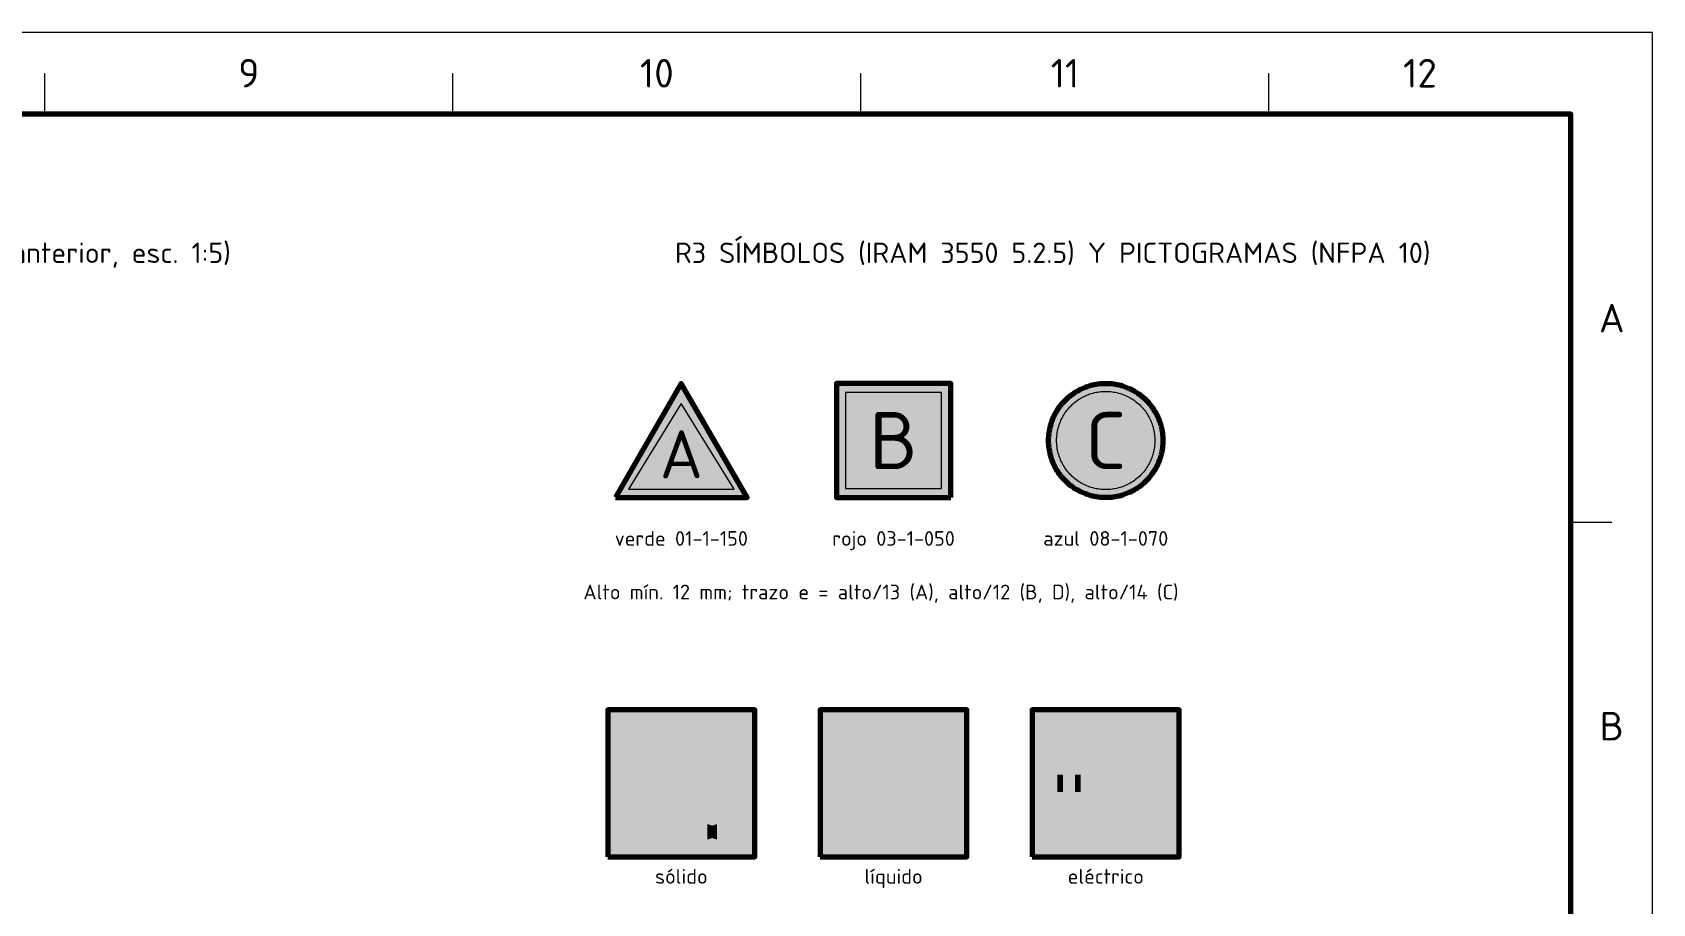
# Model space of a CAD drawing. Header units: millimetres. Extents: x 0 to 2208, y 0 to 420.
# Drawn here: x 2009.5 to 2208, y 313.3 to 420 of the extents above; entities that cross this region are included whole.
import ezdxf
from ezdxf.enums import TextEntityAlignment as Align

# ---------------------------------------------------------------- set-up
doc = ezdxf.new("R2010")
doc.units = ezdxf.units.MM
for name, color, linetype, lineweight in [('01-VISIBLE', 7, 'CONTINUOUS', 70), ('06-TEXTO', 7, 'CONTINUOUS', 25), ('07-RECUADRO', 7, 'CONTINUOUS', 70), ('08-FINA', 5, 'CONTINUOUS', 18), ('13-GRAFICA', 30, 'CONTINUOUS', 18)]:
    doc.layers.add(name, color=color, linetype=linetype, lineweight=lineweight)
doc.styles.add('ISO3098', font='isocpeur.ttf')

msp = doc.modelspace()

# ---------------------------------------------------------------- hatches: boundary and pattern name
at = {"layer": '13-GRAFICA', "true_color": 0x009146}
h = msp.add_hatch(color=7, dxfattribs=at)
h.dxf.hatch_style = 1
h.paths.add_polyline_path([(2080.917, 363), (2097.083, 363), (2089, 377)])
at = {"layer": '13-GRAFICA', "true_color": 0xc81e2d}
h = msp.add_hatch(color=7, dxfattribs=at)
h.dxf.hatch_style = 1
h.paths.add_polyline_path([(2122, 363), (2122, 377), (2108, 377), (2108, 363)])
at = {"layer": '13-GRAFICA', "true_color": 0x005eaa}
h = msp.add_hatch(color=7, dxfattribs=at)
h.dxf.hatch_style = 1
h.paths.add_polyline_path([(2148, 370), (2147.996, 369.771), (2147.985, 369.542), (2147.966, 369.314), (2147.94, 369.086), (2147.907, 368.86), (2147.865, 368.634), (2147.817, 368.41), (2147.761, 368.188), (2147.699, 367.968), (2147.629, 367.75), (2147.551, 367.534), (2147.467, 367.321), (2147.376, 367.111), (2147.278, 366.904), (2147.173, 366.7), (2147.062, 366.5), (2146.944, 366.304), (2146.82, 366.111), (2146.69, 365.923), (2146.553, 365.739), (2146.411, 365.559), (2146.263, 365.385), (2146.109, 365.215), (2145.95, 365.05), (2145.785, 364.891), (2145.615, 364.737), (2145.441, 364.589), (2145.261, 364.447), (2145.077, 364.31), (2144.889, 364.18), (2144.696, 364.056), (2144.5, 363.938), (2144.3, 363.827), (2144.096, 363.722), (2143.889, 363.624), (2143.679, 363.533), (2143.466, 363.449), (2143.25, 363.371), (2143.032, 363.301), (2142.812, 363.239), (2142.59, 363.183), (2142.366, 363.135), (2142.14, 363.093), (2141.914, 363.06), (2141.686, 363.034), (2141.458, 363.015), (2141.229, 363.004), (2141, 363), (2140.771, 363.004), (2140.542, 363.015), (2140.314, 363.034), (2140.086, 363.06), (2139.86, 363.093), (2139.634, 363.135), (2139.41, 363.183), (2139.188, 363.239), (2138.968, 363.301), (2138.75, 363.371), (2138.534, 363.449), (2138.321, 363.533), (2138.111, 363.624), (2137.904, 363.722), (2137.7, 363.827), (2137.5, 363.938), (2137.304, 364.056), (2137.111, 364.18), (2136.923, 364.31), (2136.739, 364.447), (2136.559, 364.589), (2136.385, 364.737), (2136.215, 364.891), (2136.05, 365.05), (2135.891, 365.215), (2135.737, 365.385), (2135.589, 365.559), (2135.447, 365.739), (2135.31, 365.923), (2135.18, 366.111), (2135.056, 366.304), (2134.938, 366.5), (2134.827, 366.7), (2134.722, 366.904), (2134.624, 367.111), (2134.533, 367.321), (2134.449, 367.534), (2134.371, 367.75), (2134.301, 367.968), (2134.239, 368.188), (2134.183, 368.41), (2134.135, 368.634), (2134.093, 368.86), (2134.06, 369.086), (2134.034, 369.314), (2134.015, 369.542), (2134.004, 369.771), (2134, 370), (2134.004, 370.229), (2134.015, 370.458), (2134.034, 370.686), (2134.06, 370.914), (2134.093, 371.14), (2134.135, 371.366), (2134.183, 371.59), (2134.239, 371.812), (2134.301, 372.032), (2134.371, 372.25), (2134.449, 372.466), (2134.533, 372.679), (2134.624, 372.889), (2134.722, 373.096), (2134.827, 373.3), (2134.938, 373.5), (2135.056, 373.696), (2135.18, 373.889), (2135.31, 374.077), (2135.447, 374.261), (2135.589, 374.441), (2135.737, 374.615), (2135.891, 374.785), (2136.05, 374.95), (2136.215, 375.109), (2136.385, 375.263), (2136.559, 375.411), (2136.739, 375.553), (2136.923, 375.69), (2137.111, 375.82), (2137.304, 375.944), (2137.5, 376.062), (2137.7, 376.173), (2137.904, 376.278), (2138.111, 376.376), (2138.321, 376.467), (2138.534, 376.551), (2138.75, 376.629), (2138.968, 376.699), (2139.188, 376.761), (2139.41, 376.817), (2139.634, 376.865), (2139.86, 376.907), (2140.086, 376.94), (2140.314, 376.966), (2140.542, 376.985), (2140.771, 376.996), (2141, 377), (2141.229, 376.996), (2141.458, 376.985), (2141.686, 376.966), (2141.914, 376.94), (2142.14, 376.907), (2142.366, 376.865), (2142.59, 376.817), (2142.812, 376.761), (2143.032, 376.699), (2143.25, 376.629), (2143.466, 376.551), (2143.679, 376.467), (2143.889, 376.376), (2144.096, 376.278), (2144.3, 376.173), (2144.5, 376.062), (2144.696, 375.944), (2144.889, 375.82), (2145.077, 375.69), (2145.261, 375.553), (2145.441, 375.411), (2145.615, 375.263), (2145.785, 375.109), (2145.95, 374.95), (2146.109, 374.785), (2146.263, 374.615), (2146.411, 374.441), (2146.553, 374.261), (2146.69, 374.077), (2146.82, 373.889), (2146.944, 373.696), (2147.062, 373.5), (2147.173, 373.3), (2147.278, 373.096), (2147.376, 372.889), (2147.467, 372.679), (2147.551, 372.466), (2147.629, 372.25), (2147.699, 372.032), (2147.761, 371.812), (2147.817, 371.59), (2147.865, 371.366), (2147.907, 371.14), (2147.94, 370.914), (2147.966, 370.686), (2147.985, 370.458), (2147.996, 370.229)])
h = msp.add_hatch(color=7, dxfattribs=at)
h.dxf.hatch_style = 1
h.paths.add_polyline_path([(2098, 319), (2098, 337), (2080, 337), (2080, 319)])
h = msp.add_hatch(color=7, dxfattribs=at)
h.dxf.hatch_style = 1
h.paths.add_polyline_path([(2124, 319), (2124, 337), (2106, 337), (2106, 319)])
h = msp.add_hatch(color=7, dxfattribs=at)
h.dxf.hatch_style = 1
h.paths.add_polyline_path([(2150, 319), (2150, 337), (2132, 337), (2132, 319)])
at = {"layer": '13-GRAFICA', "true_color": 0xffffff}
h = msp.add_hatch(color=7, dxfattribs=at)
h.dxf.hatch_style = 1
h.paths.add_polyline_path([(2141.845, 326.656), (2141.819, 326.663), (2141.793, 326.672), (2141.768, 326.684), (2141.745, 326.699), (2141.723, 326.716), (2141.704, 326.735), (2141.686, 326.756), (2141.67, 326.778), (2141.657, 326.802), (2141.646, 326.828), (2140.926, 328.808), (2140.918, 328.834), (2140.913, 328.861), (2140.91, 328.888), (2140.91, 328.915), (2140.913, 328.943), (2140.919, 328.97), (2140.928, 328.996), (2140.939, 329.021), (2141.839, 330.821), (2141.851, 330.844), (2141.867, 330.865), (2141.884, 330.885), (2141.903, 330.904), (2141.923, 330.92), (2141.946, 330.934), (2141.969, 330.946), (2141.994, 330.956), (2142.019, 330.963), (2142.045, 330.968), (2142.071, 330.97), (2142.098, 330.969), (2142.124, 330.966), (2142.15, 330.961), (2142.175, 330.953), (2142.199, 330.942), (2142.222, 330.93), (2142.244, 330.915), (2142.264, 330.898), (2142.282, 330.879), (2142.299, 330.858), (2142.313, 330.836), (2142.609, 330.329), (2143.168, 332.565), (2143.176, 332.591), (2143.186, 332.616), (2143.199, 332.639), (2143.213, 332.661), (2143.23, 332.682), (2143.249, 332.701), (2143.27, 332.717), (2143.292, 332.732), (2143.316, 332.745), (2143.34, 332.755), (2143.366, 332.762), (2143.392, 332.767), (2143.419, 332.77), (2143.445, 332.77), (2143.472, 332.767), (2143.498, 332.761), (2143.523, 332.753), (2143.548, 332.743), (2143.571, 332.73), (2143.593, 332.715), (2143.614, 332.698), (2143.632, 332.679), (2143.649, 332.658), (2144.407, 331.609), (2144.872, 335.949), (2144.876, 335.975), (2144.883, 336.001), (2144.892, 336.027), (2144.904, 336.051), (2144.918, 336.074), (2144.934, 336.095), (2144.953, 336.115), (2144.973, 336.132), (2144.995, 336.148), (2145.019, 336.161), (2145.043, 336.172), (2145.069, 336.18), (2145.095, 336.186), (2145.122, 336.189), (2145.149, 336.19), (2145.176, 336.188), (2145.202, 336.183), (2145.228, 336.175), (2145.253, 336.165), (2145.277, 336.153), (2145.3, 336.138), (2145.32, 336.121), (2145.34, 336.102), (2145.357, 336.081), (2145.372, 336.059), (2145.384, 336.035), (2145.395, 336.01), (2145.402, 335.984), (2146.236, 332.572), (2146.708, 333.359), (2146.723, 333.381), (2146.74, 333.401), (2146.759, 333.42), (2146.779, 333.437), (2146.801, 333.452), (2146.825, 333.464), (2146.849, 333.474), (2146.875, 333.482), (2146.901, 333.487), (2146.927, 333.49), (2146.953, 333.49), (2146.98, 333.487), (2147.006, 333.482), (2147.031, 333.474), (2147.056, 333.464), (2147.079, 333.452), (2147.101, 333.437), (2147.121, 333.42), (2147.14, 333.401), (2147.157, 333.381), (2147.172, 333.359), (2147.184, 333.335), (2147.194, 333.311), (2147.202, 333.285), (2148.102, 329.685), (2148.107, 329.662), (2148.109, 329.638), (2148.11, 329.614), (2148.108, 329.591), (2148.105, 329.567), (2147.565, 326.867), (2147.558, 326.841), (2147.549, 326.816), (2147.538, 326.793), (2147.524, 326.77), (2147.509, 326.749), (2147.491, 326.729), (2147.471, 326.711), (2147.45, 326.695), (2147.427, 326.682), (2147.403, 326.671), (2147.378, 326.662), (2147.353, 326.655), (2147.326, 326.651), (2147.3, 326.65), (2141.9, 326.65), (2141.873, 326.651)])
h = msp.add_hatch(color=7, dxfattribs=at)
h.dxf.hatch_style = 1
h.paths.add_polyline_path([(2082.337, 328.53), (2082.318, 328.535), (2082.299, 328.542), (2082.281, 328.55), (2082.264, 328.561), (2082.249, 328.573), (2082.235, 328.587), (2082.222, 328.602), (2082.211, 328.618), (2082.201, 328.635), (2082.193, 328.654), (2081.675, 330.079), (2081.669, 330.098), (2081.665, 330.117), (2081.663, 330.137), (2081.664, 330.157), (2081.666, 330.176), (2081.67, 330.196), (2081.676, 330.214), (2081.684, 330.233), (2082.332, 331.529), (2082.341, 331.545), (2082.352, 331.561), (2082.364, 331.575), (2082.378, 331.588), (2082.393, 331.6), (2082.409, 331.61), (2082.426, 331.619), (2082.443, 331.626), (2082.462, 331.631), (2082.48, 331.634), (2082.499, 331.636), (2082.518, 331.636), (2082.537, 331.633), (2082.556, 331.629), (2082.574, 331.624), (2082.591, 331.616), (2082.608, 331.607), (2082.624, 331.596), (2082.638, 331.584), (2082.651, 331.57), (2082.663, 331.555), (2082.674, 331.54), (2082.886, 331.175), (2083.289, 332.785), (2083.295, 332.803), (2083.302, 332.821), (2083.311, 332.838), (2083.322, 332.854), (2083.334, 332.868), (2083.347, 332.882), (2083.362, 332.894), (2083.378, 332.905), (2083.395, 332.914), (2083.413, 332.921), (2083.431, 332.926), (2083.45, 332.93), (2083.469, 332.932), (2083.489, 332.932), (2083.508, 332.93), (2083.526, 332.926), (2083.545, 332.92), (2083.562, 332.913), (2083.579, 332.903), (2083.595, 332.892), (2083.61, 332.88), (2083.623, 332.866), (2083.635, 332.851), (2084.181, 332.096), (2084.516, 335.221), (2084.519, 335.24), (2084.523, 335.259), (2084.53, 335.277), (2084.539, 335.294), (2084.549, 335.311), (2084.561, 335.326), (2084.574, 335.34), (2084.589, 335.353), (2084.605, 335.364), (2084.621, 335.374), (2084.639, 335.382), (2084.658, 335.388), (2084.677, 335.392), (2084.696, 335.394), (2084.715, 335.394), (2084.735, 335.393), (2084.754, 335.389), (2084.772, 335.384), (2084.79, 335.376), (2084.807, 335.367), (2084.824, 335.357), (2084.839, 335.345), (2084.853, 335.331), (2084.865, 335.316), (2084.876, 335.3), (2084.885, 335.283), (2084.892, 335.265), (2084.898, 335.246), (2085.498, 332.789), (2085.838, 333.356), (2085.849, 333.372), (2085.861, 333.387), (2085.874, 333.4), (2085.889, 333.412), (2085.905, 333.423), (2085.922, 333.432), (2085.939, 333.439), (2085.958, 333.445), (2085.976, 333.448), (2085.995, 333.45), (2086.014, 333.45), (2086.033, 333.448), (2086.052, 333.445), (2086.07, 333.439), (2086.088, 333.432), (2086.105, 333.423), (2086.121, 333.412), (2086.135, 333.4), (2086.149, 333.386), (2086.161, 333.372), (2086.172, 333.356), (2086.181, 333.339), (2086.188, 333.321), (2086.193, 333.303), (2086.841, 330.711), (2086.845, 330.694), (2086.847, 330.677), (2086.847, 330.66), (2086.846, 330.643), (2086.843, 330.626), (2086.455, 328.682), (2086.45, 328.663), (2086.444, 328.645), (2086.435, 328.628), (2086.426, 328.612), (2086.414, 328.597), (2086.401, 328.582), (2086.387, 328.57), (2086.372, 328.558), (2086.356, 328.549), (2086.338, 328.54), (2086.32, 328.534), (2086.302, 328.529), (2086.283, 328.527), (2086.264, 328.526), (2082.376, 328.526), (2082.356, 328.527)])
h = msp.add_hatch(color=7, dxfattribs=at)
h.dxf.hatch_style = 1
h.paths.add_polyline_path([(2092.556, 328.759), (2093.095, 333.793), (2093.1, 333.824), (2093.108, 333.854), (2093.119, 333.884), (2093.132, 333.912), (2093.149, 333.938), (2093.168, 333.963), (2093.189, 333.986), (2093.213, 334.006), (2093.239, 334.024), (2093.266, 334.04), (2093.294, 334.052), (2093.324, 334.062), (2093.355, 334.069), (2093.364, 334.07), (2093.364, 323.007), (2092.196, 323.007), (2092.196, 329.257)])
h = msp.add_hatch(color=7, dxfattribs=at)
h.dxf.hatch_style = 1
h.paths.add_polyline_path([(2093.386, 334.073), (2093.417, 334.073), (2093.448, 334.07), (2093.479, 334.065), (2093.509, 334.056), (2093.538, 334.044), (2093.565, 334.03), (2093.591, 334.013), (2093.616, 333.993), (2093.638, 333.971), (2093.658, 333.947), (2093.675, 333.921), (2093.69, 333.893), (2093.702, 333.864), (2093.711, 333.834), (2094.678, 329.876), (2095.226, 330.789), (2095.243, 330.815), (2095.262, 330.838), (2095.284, 330.86), (2095.308, 330.88), (2095.334, 330.897), (2095.361, 330.911), (2095.389, 330.923), (2095.418, 330.932), (2095.449, 330.938), (2095.479, 330.941), (2095.51, 330.941), (2095.54, 330.938), (2095.571, 330.932), (2095.6, 330.923), (2095.628, 330.911), (2095.656, 330.897), (2095.681, 330.879), (2095.705, 330.86), (2095.727, 330.838), (2095.746, 330.814), (2095.763, 330.789), (2095.778, 330.762), (2095.789, 330.733), (2095.798, 330.704), (2096.842, 326.528), (2096.848, 326.501), (2096.851, 326.473), (2096.852, 326.446), (2096.85, 326.418), (2096.846, 326.391), (2096.275, 323.537), (2096.597, 322.543), (2095.11, 322.06), (2096.597, 321.577), (2096.153, 320.207), (2093.364, 321.113), (2093.364, 323.007), (2093.364, 334.07)])
h = msp.add_hatch(color=7, dxfattribs=at)
h.dxf.hatch_style = 1
h.paths.add_polyline_path([(2122.564, 320.996), (2122.131, 320.84), (2121.549, 320.704), (2120.84, 320.592), (2120.031, 320.509), (2119.153, 320.457), (2118.24, 320.44), (2117.327, 320.457), (2116.449, 320.509), (2115.64, 320.592), (2114.931, 320.704), (2114.349, 320.84), (2113.916, 320.996), (2113.65, 321.164), (2113.56, 321.34), (2113.65, 321.516), (2113.916, 321.684), (2114.316, 321.828), (2113.56, 323.906), (2113.56, 321.52), (2107.44, 321.52), (2107.44, 326.56), (2110.68, 329.44), (2113.56, 329.44), (2113.56, 324.959), (2114.595, 327.029), (2114.612, 327.059), (2114.632, 327.088), (2114.654, 327.114), (2114.68, 327.138), (2114.707, 327.16), (2114.736, 327.179), (2114.767, 327.195), (2114.8, 327.207), (2114.833, 327.217), (2114.867, 327.223), (2114.902, 327.226), (2114.937, 327.225), (2114.972, 327.221), (2115.006, 327.214), (2115.039, 327.203), (2115.071, 327.19), (2115.101, 327.173), (2115.13, 327.153), (2115.156, 327.13), (2115.181, 327.106), (2115.202, 327.078), (2115.221, 327.049), (2115.612, 326.38), (2116.35, 329.332), (2116.36, 329.366), (2116.374, 329.398), (2116.39, 329.429), (2116.41, 329.458), (2116.432, 329.486), (2116.457, 329.51), (2116.484, 329.533), (2116.514, 329.552), (2116.545, 329.568), (2116.577, 329.582), (2116.611, 329.592), (2116.646, 329.598), (2116.681, 329.602), (2116.716, 329.601), (2116.751, 329.598), (2116.785, 329.591), (2116.819, 329.58), (2116.851, 329.566), (2116.882, 329.549), (2116.911, 329.53), (2116.938, 329.507), (2116.963, 329.482), (2116.985, 329.454), (2117.985, 328.069), (2118.598, 333.798), (2118.604, 333.833), (2118.613, 333.867), (2118.625, 333.901), (2118.641, 333.933), (2118.66, 333.963), (2118.682, 333.991), (2118.706, 334.017), (2118.733, 334.04), (2118.762, 334.061), (2118.793, 334.078), (2118.825, 334.093), (2118.859, 334.104), (2118.894, 334.111), (2118.929, 334.116), (2118.965, 334.116), (2119, 334.113), (2119.035, 334.107), (2119.069, 334.097), (2119.102, 334.084), (2119.134, 334.067), (2119.163, 334.048), (2119.191, 334.025), (2119.216, 334), (2119.239, 333.973), (2119.259, 333.943), (2119.275, 333.912), (2119.289, 333.879), (2119.299, 333.845), (2120.4, 329.341), (2121.023, 330.379), (2121.043, 330.408), (2121.065, 330.435), (2121.09, 330.46), (2121.117, 330.482), (2121.146, 330.502), (2121.177, 330.518), (2121.209, 330.532), (2121.242, 330.542), (2121.277, 330.549), (2121.311, 330.552), (2121.346, 330.552), (2121.381, 330.549), (2121.416, 330.542), (2121.449, 330.532), (2121.481, 330.518), (2121.512, 330.502), (2121.541, 330.482), (2121.568, 330.46), (2121.593, 330.435), (2121.615, 330.408), (2121.635, 330.379), (2121.651, 330.348), (2121.664, 330.316), (2121.675, 330.282), (2122.863, 325.53), (2122.869, 325.5), (2122.872, 325.468), (2122.873, 325.437), (2122.871, 325.405), (2122.866, 325.374), (2122.158, 321.831), (2122.564, 321.684), (2122.83, 321.516), (2122.92, 321.34), (2122.83, 321.164)])
h = msp.add_hatch(color=7, dxfattribs=at)
h.dxf.hatch_style = 1
h.paths.add_polyline_path([(2089.407, 320.207), (2088.963, 321.577), (2090.45, 322.06), (2088.963, 322.543), (2089.262, 323.465), (2088.518, 325.51), (2088.509, 325.54), (2088.503, 325.571), (2088.5, 325.603), (2088.5, 325.635), (2088.504, 325.666), (2088.51, 325.697), (2088.52, 325.728), (2088.533, 325.757), (2089.577, 327.845), (2089.592, 327.872), (2089.609, 327.897), (2089.629, 327.92), (2089.651, 327.941), (2089.675, 327.96), (2089.701, 327.976), (2089.728, 327.99), (2089.757, 328.002), (2089.786, 328.01), (2089.816, 328.015), (2089.847, 328.018), (2089.877, 328.017), (2089.908, 328.014), (2089.938, 328.007), (2089.967, 327.998), (2089.995, 327.986), (2090.022, 327.971), (2090.047, 327.954), (2090.07, 327.934), (2090.092, 327.912), (2090.111, 327.888), (2090.127, 327.863), (2090.47, 327.275), (2091.119, 329.869), (2091.128, 329.898), (2091.14, 329.927), (2091.154, 329.954), (2091.172, 329.98), (2091.191, 330.004), (2091.213, 330.025), (2091.237, 330.045), (2091.263, 330.062), (2091.29, 330.077), (2091.319, 330.088), (2091.348, 330.097), (2091.379, 330.103), (2091.41, 330.106), (2091.441, 330.105), (2091.471, 330.102), (2091.502, 330.096), (2091.531, 330.087), (2091.559, 330.075), (2091.587, 330.06), (2091.612, 330.042), (2091.636, 330.022), (2091.657, 330), (2091.677, 329.976), (2092.196, 329.257), (2092.196, 323.007), (2092.196, 321.113)])
h = msp.add_hatch(color=7, dxfattribs=at)
h.dxf.hatch_style = 1
h.paths.add_polyline_path([(2105.918, 329.946), (2107.098, 330.772), (2108.956, 328.118), (2107.777, 327.292)])
h = msp.add_hatch(color=7, dxfattribs=at)
h.dxf.hatch_style = 1
h.paths.add_polyline_path([(2087.74, 328.36), (2086.84, 321.52), (2081.8, 321.52), (2080.9, 328.36)])
h = msp.add_hatch(color=7, dxfattribs=at)
h.dxf.hatch_style = 1
h.paths.add_polyline_path([(2133.08, 321.52), (2133.08, 329.08), (2135.06, 329.08), (2135.06, 326.92), (2135.06, 324.4), (2135.06, 321.52)])
h = msp.add_hatch(color=7, dxfattribs=at)
h.dxf.hatch_style = 1
h.paths.add_polyline_path([(2135.78, 329.08), (2135.78, 326.92), (2135.06, 326.92), (2135.06, 329.08)])
h = msp.add_hatch(color=7, dxfattribs=at)
h.dxf.hatch_style = 1
h.paths.add_polyline_path([(2135.78, 321.52), (2135.78, 324.4), (2135.78, 326.92), (2135.78, 329.08), (2137.22, 329.08), (2137.22, 326.92), (2137.22, 324.4), (2137.22, 321.52)])
h = msp.add_hatch(color=7, dxfattribs=at)
h.dxf.hatch_style = 1
h.paths.add_polyline_path([(2137.94, 329.08), (2137.94, 326.92), (2137.22, 326.92), (2137.22, 329.08)])
h = msp.add_hatch(color=7, dxfattribs=at)
h.dxf.hatch_style = 1
h.paths.add_polyline_path([(2139.92, 321.52), (2137.94, 321.52), (2137.94, 324.4), (2137.94, 326.92), (2137.94, 329.08), (2139.92, 329.08)])
h = msp.add_hatch(color=7, dxfattribs=at)
h.dxf.hatch_style = 1
h.paths.add_polyline_path([(2148.27, 320.433), (2148.305, 320.424), (2148.338, 320.413), (2148.37, 320.397), (2148.4, 320.379), (2148.428, 320.358), (2148.455, 320.335), (2148.478, 320.308), (2148.499, 320.28), (2148.517, 320.25), (2148.533, 320.218), (2148.544, 320.185), (2148.553, 320.15), (2148.558, 320.115), (2148.56, 320.08), (2148.558, 320.045), (2148.553, 320.01), (2148.544, 319.975), (2148.533, 319.942), (2148.517, 319.91), (2148.499, 319.88), (2148.478, 319.852), (2148.455, 319.825), (2148.428, 319.802), (2148.4, 319.781), (2148.37, 319.763), (2148.338, 319.747), (2148.305, 319.736), (2148.27, 319.727), (2148.235, 319.722), (2148.2, 319.72), (2144.24, 319.72), (2144.205, 319.722), (2144.17, 319.727), (2144.135, 319.736), (2144.102, 319.747), (2144.07, 319.763), (2144.04, 319.781), (2144.012, 319.802), (2143.985, 319.825), (2143.962, 319.852), (2143.941, 319.88), (2143.923, 319.91), (2143.907, 319.942), (2143.896, 319.975), (2143.887, 320.01), (2143.882, 320.045), (2143.88, 320.08), (2143.88, 321.52), (2142.08, 321.52), (2142.08, 324.76), (2142.8, 324.76), (2142.8, 326.56), (2143.34, 326.56), (2143.34, 324.76), (2145.14, 324.76), (2145.14, 326.56), (2145.68, 326.56), (2145.68, 324.76), (2146.4, 324.76), (2146.4, 321.52), (2144.6, 321.52), (2144.6, 320.44), (2148.2, 320.44), (2148.235, 320.438)])
h = msp.add_hatch(color=7, dxfattribs=at)
h.dxf.hatch_style = 1
h.paths.add_polyline_path([(2135.06, 321.52), (2135.06, 324.4), (2135.78, 324.4), (2135.78, 321.52)])
h = msp.add_hatch(color=7, dxfattribs=at)
h.dxf.hatch_style = 1
h.paths.add_polyline_path([(2137.22, 321.52), (2137.22, 324.4), (2137.94, 324.4), (2137.94, 321.52)])
h = msp.add_hatch(color=7, dxfattribs=at)
h.dxf.hatch_style = 1
h.paths.add_polyline_path([(2092.196, 321.113), (2092.196, 323.007), (2092.78, 322.817), (2093.364, 323.007), (2093.364, 321.113), (2092.78, 321.303)])

# ---------------------------------------------------------------- linework, layer by layer
at = {"layer": '01-VISIBLE'}
for points in [[(2080.917, 363), (2097.083, 363), (2089, 377)], [(2122, 363), (2122, 377), (2108, 377), (2108, 363)], [(2148, 370), (2147.996, 369.771), (2147.985, 369.542), (2147.966, 369.314), (2147.94, 369.086), (2147.907, 368.86), (2147.865, 368.634), (2147.817, 368.41), (2147.761, 368.188), (2147.699, 367.968), (2147.629, 367.75), (2147.551, 367.534), (2147.467, 367.321), (2147.376, 367.111), (2147.278, 366.904), (2147.173, 366.7), (2147.062, 366.5), (2146.944, 366.304), (2146.82, 366.111), (2146.69, 365.923), (2146.553, 365.739), (2146.411, 365.559), (2146.263, 365.385), (2146.109, 365.215), (2145.95, 365.05), (2145.785, 364.891), (2145.615, 364.737), (2145.441, 364.589), (2145.261, 364.447), (2145.077, 364.31), (2144.889, 364.18), (2144.696, 364.056), (2144.5, 363.938), (2144.3, 363.827), (2144.096, 363.722), (2143.889, 363.624), (2143.679, 363.533), (2143.466, 363.449), (2143.25, 363.371), (2143.032, 363.301), (2142.812, 363.239), (2142.59, 363.183), (2142.366, 363.135), (2142.14, 363.093), (2141.914, 363.06), (2141.686, 363.034), (2141.458, 363.015), (2141.229, 363.004), (2141, 363), (2140.771, 363.004), (2140.542, 363.015), (2140.314, 363.034), (2140.086, 363.06), (2139.86, 363.093), (2139.634, 363.135), (2139.41, 363.183), (2139.188, 363.239), (2138.968, 363.301), (2138.75, 363.371), (2138.534, 363.449), (2138.321, 363.533), (2138.111, 363.624), (2137.904, 363.722), (2137.7, 363.827), (2137.5, 363.938), (2137.304, 364.056), (2137.111, 364.18), (2136.923, 364.31), (2136.739, 364.447), (2136.559, 364.589), (2136.385, 364.737), (2136.215, 364.891), (2136.05, 365.05), (2135.891, 365.215), (2135.737, 365.385), (2135.589, 365.559), (2135.447, 365.739), (2135.31, 365.923), (2135.18, 366.111), (2135.056, 366.304), (2134.938, 366.5), (2134.827, 366.7), (2134.722, 366.904), (2134.624, 367.111), (2134.533, 367.321), (2134.449, 367.534), (2134.371, 367.75), (2134.301, 367.968), (2134.239, 368.188), (2134.183, 368.41), (2134.135, 368.634), (2134.093, 368.86), (2134.06, 369.086), (2134.034, 369.314), (2134.015, 369.542), (2134.004, 369.771), (2134, 370), (2134.004, 370.229), (2134.015, 370.458), (2134.034, 370.686), (2134.06, 370.914), (2134.093, 371.14), (2134.135, 371.366), (2134.183, 371.59), (2134.239, 371.812), (2134.301, 372.032), (2134.371, 372.25), (2134.449, 372.466), (2134.533, 372.679), (2134.624, 372.889), (2134.722, 373.096), (2134.827, 373.3), (2134.938, 373.5), (2135.056, 373.696), (2135.18, 373.889), (2135.31, 374.077), (2135.447, 374.261), (2135.589, 374.441), (2135.737, 374.615), (2135.891, 374.785), (2136.05, 374.95), (2136.215, 375.109), (2136.385, 375.263), (2136.559, 375.411), (2136.739, 375.553), (2136.923, 375.69), (2137.111, 375.82), (2137.304, 375.944), (2137.5, 376.062), (2137.7, 376.173), (2137.904, 376.278), (2138.111, 376.376), (2138.321, 376.467), (2138.534, 376.551), (2138.75, 376.629), (2138.968, 376.699), (2139.188, 376.761), (2139.41, 376.817), (2139.634, 376.865), (2139.86, 376.907), (2140.086, 376.94), (2140.314, 376.966), (2140.542, 376.985), (2140.771, 376.996), (2141, 377), (2141.229, 376.996), (2141.458, 376.985), (2141.686, 376.966), (2141.914, 376.94), (2142.14, 376.907), (2142.366, 376.865), (2142.59, 376.817), (2142.812, 376.761), (2143.032, 376.699), (2143.25, 376.629), (2143.466, 376.551), (2143.679, 376.467), (2143.889, 376.376), (2144.096, 376.278), (2144.3, 376.173), (2144.5, 376.062), (2144.696, 375.944), (2144.889, 375.82), (2145.077, 375.69), (2145.261, 375.553), (2145.441, 375.411), (2145.615, 375.263), (2145.785, 375.109), (2145.95, 374.95), (2146.109, 374.785), (2146.263, 374.615), (2146.411, 374.441), (2146.553, 374.261), (2146.69, 374.077), (2146.82, 373.889), (2146.944, 373.696), (2147.062, 373.5), (2147.173, 373.3), (2147.278, 373.096), (2147.376, 372.889), (2147.467, 372.679), (2147.551, 372.466), (2147.629, 372.25), (2147.699, 372.032), (2147.761, 371.812), (2147.817, 371.59), (2147.865, 371.366), (2147.907, 371.14), (2147.94, 370.914), (2147.966, 370.686), (2147.985, 370.458), (2147.996, 370.229)], [(2080, 319), (2098, 319), (2098, 337), (2080, 337)], [(2106, 319), (2124, 319), (2124, 337), (2106, 337)], [(2132, 319), (2150, 319), (2150, 337), (2132, 337)]]:
    msp.add_lwpolyline(points, close=True, dxfattribs=at)
at = {"layer": '07-RECUADRO'}
msp.add_lwpolyline([(1639, 10), (2198, 10), (2198, 410), (1639, 410)], close=True, dxfattribs=at)
at = {"layer": '08-FINA'}
for p, q in [((2011, 410), (2011, 415)), ((2061, 410), (2061, 415)), ((2111, 410), (2111, 415)), ((2161, 410), (2161, 415)), ((2198, 360), (2203, 360))]:
    msp.add_line(p, q, dxfattribs=at)
msp.add_lwpolyline([(1614, 0), (2208, 0), (2208, 420), (1614, 420)], close=True, dxfattribs=at)
at = {"layer": '13-GRAFICA', "true_color": 0xffffff}
for points in [[(2120.88, 364.12), (2120.88, 375.88), (2109.12, 375.88), (2109.12, 364.12)], [(2147.02, 370), (2147.017, 369.803), (2147.007, 369.606), (2146.991, 369.41), (2146.968, 369.214), (2146.94, 369.019), (2146.904, 368.826), (2146.863, 368.633), (2146.815, 368.442), (2146.761, 368.252), (2146.701, 368.065), (2146.634, 367.879), (2146.562, 367.696), (2146.483, 367.516), (2146.399, 367.337), (2146.309, 367.162), (2146.213, 366.99), (2146.112, 366.821), (2146.005, 366.655), (2145.893, 366.493), (2145.776, 366.335), (2145.654, 366.181), (2145.526, 366.031), (2145.394, 365.885), (2145.257, 365.743), (2145.115, 365.606), (2144.969, 365.474), (2144.819, 365.346), (2144.665, 365.224), (2144.507, 365.107), (2144.345, 364.995), (2144.179, 364.888), (2144.01, 364.787), (2143.838, 364.691), (2143.663, 364.601), (2143.484, 364.517), (2143.304, 364.438), (2143.121, 364.366), (2142.935, 364.299), (2142.748, 364.239), (2142.558, 364.185), (2142.367, 364.137), (2142.174, 364.096), (2141.981, 364.06), (2141.786, 364.032), (2141.59, 364.009), (2141.394, 363.993), (2141.197, 363.983), (2141, 363.98), (2140.803, 363.983), (2140.606, 363.993), (2140.41, 364.009), (2140.214, 364.032), (2140.019, 364.06), (2139.826, 364.096), (2139.633, 364.137), (2139.442, 364.185), (2139.252, 364.239), (2139.065, 364.299), (2138.879, 364.366), (2138.696, 364.438), (2138.516, 364.517), (2138.337, 364.601), (2138.162, 364.691), (2137.99, 364.787), (2137.821, 364.888), (2137.655, 364.995), (2137.493, 365.107), (2137.335, 365.224), (2137.181, 365.346), (2137.031, 365.474), (2136.885, 365.606), (2136.743, 365.743), (2136.606, 365.885), (2136.474, 366.031), (2136.346, 366.181), (2136.224, 366.335), (2136.107, 366.493), (2135.995, 366.655), (2135.888, 366.821), (2135.787, 366.99), (2135.691, 367.162), (2135.601, 367.337), (2135.517, 367.516), (2135.438, 367.696), (2135.366, 367.879), (2135.299, 368.065), (2135.239, 368.252), (2135.185, 368.442), (2135.137, 368.633), (2135.096, 368.826), (2135.06, 369.019), (2135.032, 369.214), (2135.009, 369.41), (2134.993, 369.606), (2134.983, 369.803), (2134.98, 370), (2134.983, 370.197), (2134.993, 370.394), (2135.009, 370.59), (2135.032, 370.786), (2135.06, 370.981), (2135.096, 371.174), (2135.137, 371.367), (2135.185, 371.558), (2135.239, 371.748), (2135.299, 371.935), (2135.366, 372.121), (2135.438, 372.304), (2135.517, 372.484), (2135.601, 372.663), (2135.691, 372.838), (2135.787, 373.01), (2135.888, 373.179), (2135.995, 373.345), (2136.107, 373.507), (2136.224, 373.665), (2136.346, 373.819), (2136.474, 373.969), (2136.606, 374.115), (2136.743, 374.257), (2136.885, 374.394), (2137.031, 374.526), (2137.181, 374.654), (2137.335, 374.776), (2137.493, 374.893), (2137.655, 375.005), (2137.821, 375.112), (2137.99, 375.213), (2138.162, 375.309), (2138.337, 375.399), (2138.516, 375.483), (2138.696, 375.562), (2138.879, 375.634), (2139.065, 375.701), (2139.252, 375.761), (2139.442, 375.815), (2139.633, 375.863), (2139.826, 375.904), (2140.019, 375.94), (2140.214, 375.968), (2140.41, 375.991), (2140.606, 376.007), (2140.803, 376.017), (2141, 376.02), (2141.197, 376.017), (2141.394, 376.007), (2141.59, 375.991), (2141.786, 375.968), (2141.981, 375.94), (2142.174, 375.904), (2142.367, 375.863), (2142.558, 375.815), (2142.748, 375.761), (2142.935, 375.701), (2143.121, 375.634), (2143.304, 375.562), (2143.484, 375.483), (2143.663, 375.399), (2143.838, 375.309), (2144.01, 375.213), (2144.179, 375.112), (2144.345, 375.005), (2144.507, 374.893), (2144.665, 374.776), (2144.819, 374.654), (2144.969, 374.526), (2145.115, 374.394), (2145.257, 374.257), (2145.394, 374.115), (2145.526, 373.969), (2145.654, 373.819), (2145.776, 373.665), (2145.893, 373.507), (2146.005, 373.345), (2146.112, 373.179), (2146.213, 373.01), (2146.309, 372.838), (2146.399, 372.663), (2146.483, 372.484), (2146.562, 372.304), (2146.634, 372.121), (2146.701, 371.935), (2146.761, 371.748), (2146.815, 371.558), (2146.863, 371.367), (2146.904, 371.174), (2146.94, 370.981), (2146.968, 370.786), (2146.991, 370.59), (2147.007, 370.394), (2147.017, 370.197)], [(2082.534, 364.05), (2095.466, 364.05), (2089, 374.55)]]:
    msp.add_lwpolyline(points, close=True, dxfattribs=at)

# ---------------------------------------------------------------- texts
at = {"layer": '06-TEXTO', "style": 'ISO3098'}
for s, height, p in [('9', 3.5, (2036, 415)), ('10', 3.5, (2086, 415)), ('11', 3.5, (2136, 415)), ('12', 3.5, (2179.5, 415)), ('R2 UBICACIÓN (vista anterior, esc. 1:5)', 2.5, (2004, 393)), ('R3 SÍMBOLOS (IRAM 3550 5.2.5) Y PICTOGRAMAS (NFPA 10)', 2.5, (2134.5, 393)), ('A', 3.5, (2203, 385)), ('verde 01-1-150', 1.8, (2089, 358)), ('rojo 03-1-050', 1.8, (2115, 358)), ('azul 08-1-070', 1.8, (2141, 358)), ('B', 3.5, (2203, 335))]:
    msp.add_text(s, height=height, dxfattribs=at).set_placement(p, align=Align.MIDDLE_CENTER)
msp.add_text('Alto mín. 12 mm; trazo e = alto/13 (A), alto/12 (B, D), alto/14 (C)', height=1.8, dxfattribs=at).set_placement((2077, 350), align=Align.BOTTOM_LEFT)
for s, p in [('sólido', (2089, 317.5)), ('líquido', (2115, 317.5)), ('eléctrico', (2141, 317.5))]:
    msp.add_text(s, height=1.8, dxfattribs=at).set_placement(p, align=Align.TOP_CENTER)
at = {"layer": '13-GRAFICA', "true_color": 0xffffff, "style": 'ISO3098'}
for s, height, p in [('B', 7, (2115, 370)), ('C', 7, (2141, 370)), ('A', 5.88, (2089, 368.32))]:
    msp.add_text(s, height=height, dxfattribs=at).set_placement(p, align=Align.MIDDLE_CENTER)

doc.saveas('drawing.dxf')
